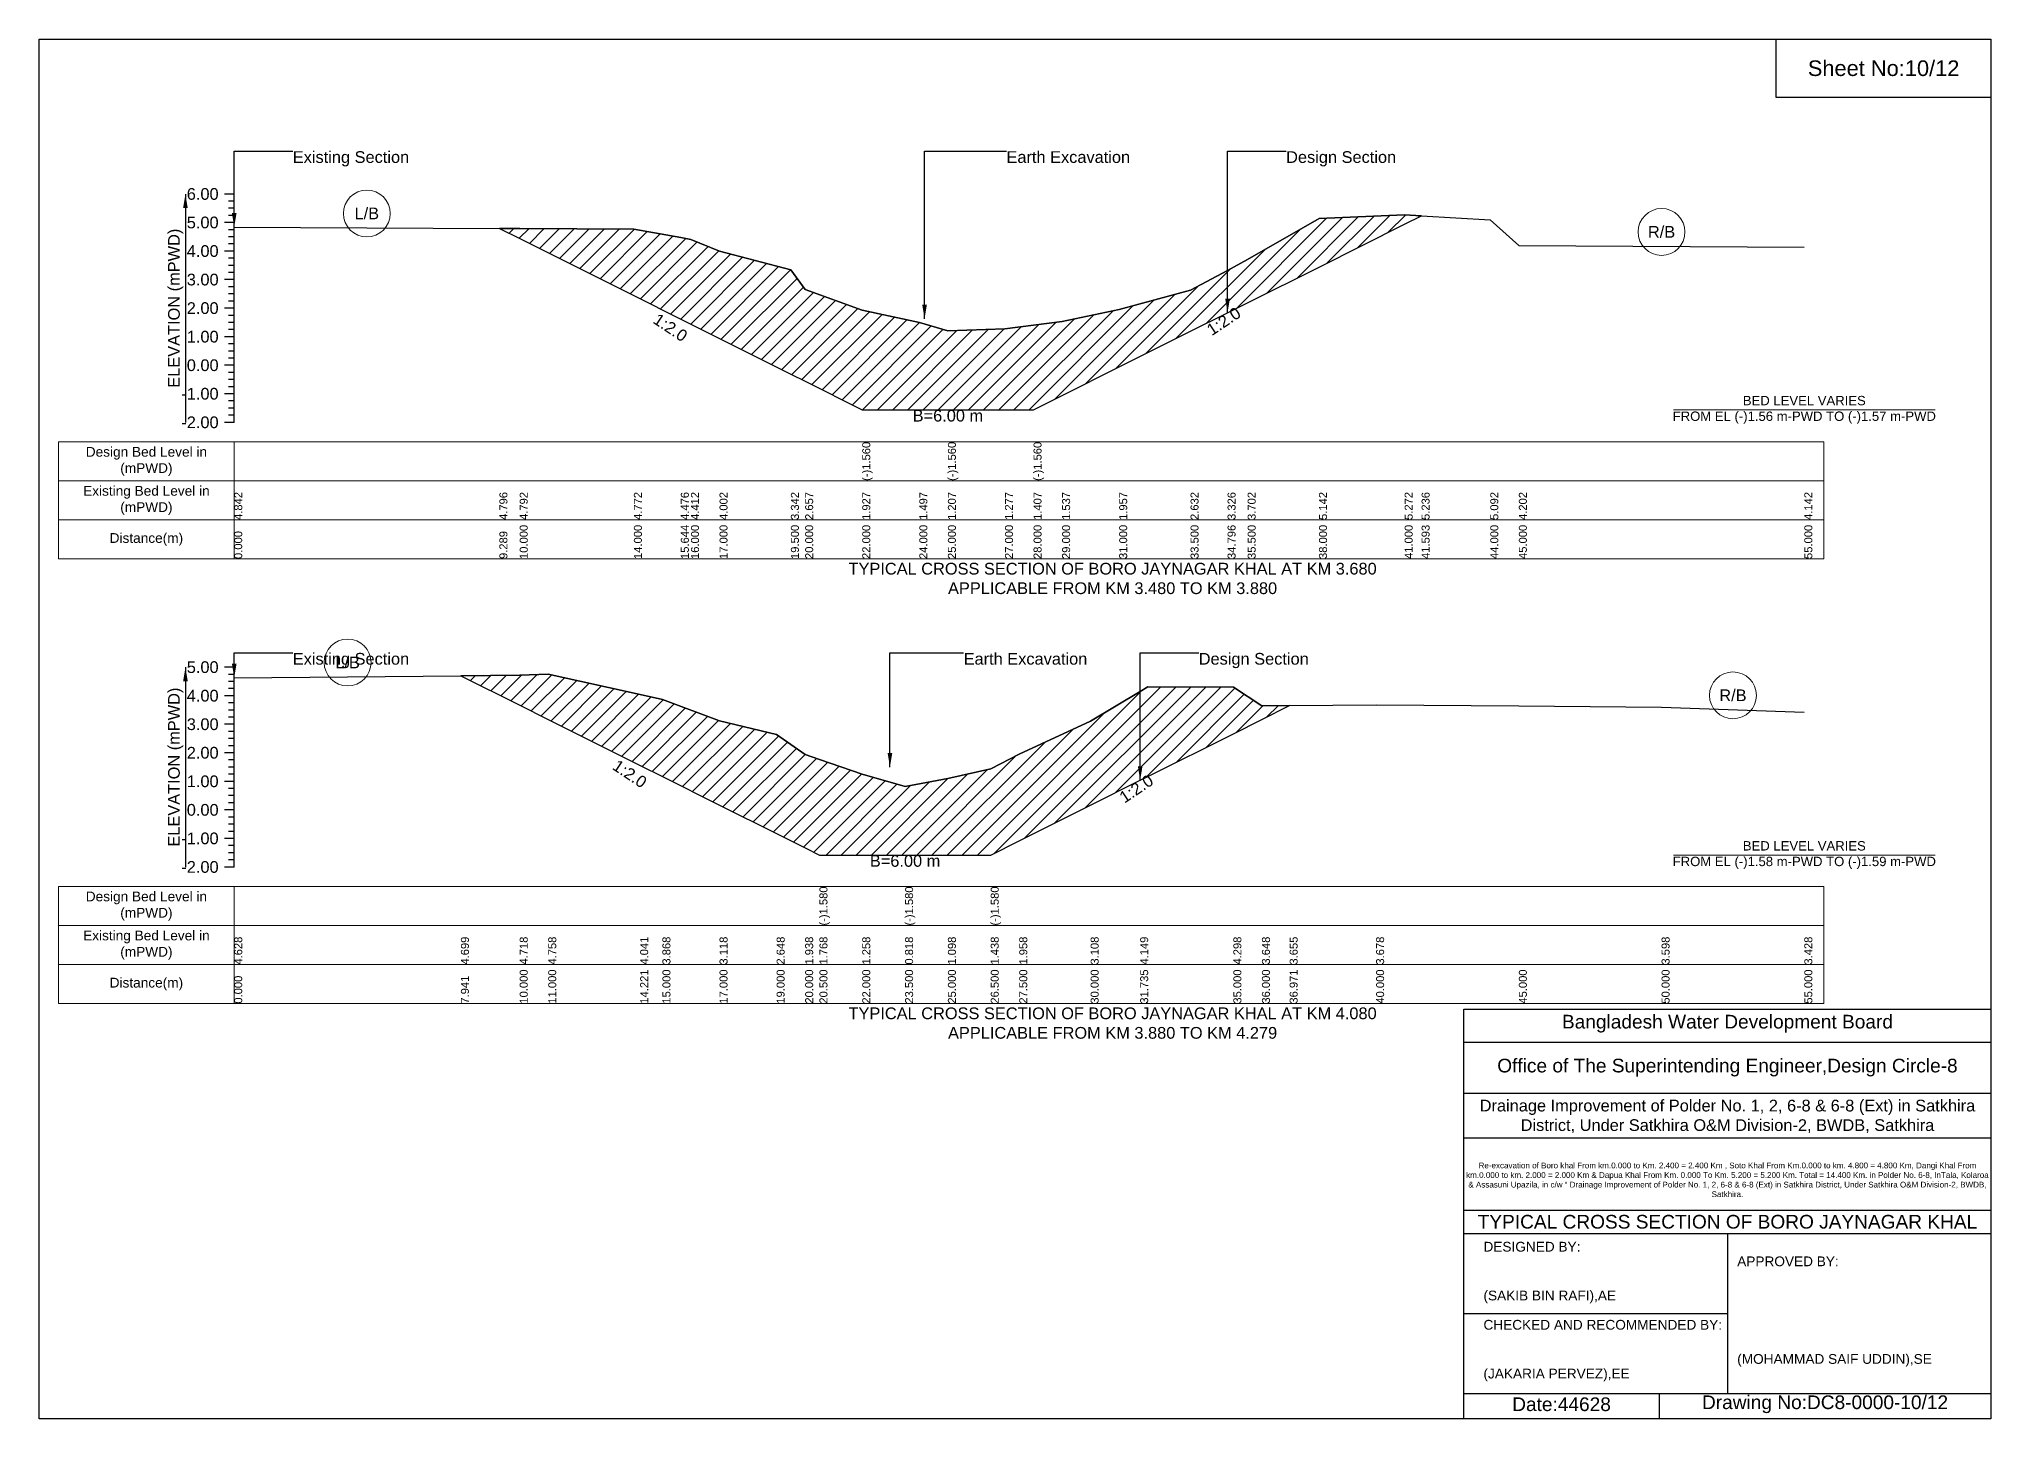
# Model space of a CAD drawing. Header units: inches. Extents: x 91000 to 268000, y -5656 to 20000.
# Drawn here: x 190000 to 198000, y -5656 to 0 of the extents above; entities that cross this region are included whole.
import ezdxf

# ---------------------------------------------------------------- set-up
doc = ezdxf.new("R2010")
doc.units = ezdxf.units.IN
doc.header["$LTSCALE"] = 7
doc.header["$MEASUREMENT"] = 0
for name, color, linetype, lineweight in [('Cross section Data Border', 7, 'Continuous', 9), ('Cross Section Labels', 7, 'Continuous', 9), ('Existing_Bed_Level for Xsection', 7, 'Continuous', 25)]:
    doc.layers.add(name, color=color, linetype=linetype, lineweight=lineweight)
doc.styles.get("Standard").update_dxf_attribs({"font": 'arial.ttf'})
doc.dimstyles.get("Standard").update_dxf_attribs({"dimtxt": 0.18, "dimasz": 0.18, "dimexe": 0.18, "dimexo": 0.0625, "dimgap": 0.09, "dimtad": 0, "dimtih": 1, "dimtoh": 1, "dimdec": 4, "dimzin": 0, "dimdsep": 46, "dimtxsty": 'Standard', "dimcen": 0.09, "dimadec": 0, "dimazin": 0, "dimtfac": 1, "dimtdec": 4, "dimtofl": 0, "dimtmove": 0, "dimatfit": 3, "dimfxl": 1, "dimtolj": 1, "dimtzin": 0, "dimarcsym": 0})

msp = doc.modelspace()

# ---------------------------------------------------------------- hatches: boundary and pattern name
at = {"layer": 'Existing_Bed_Level for Xsection'}
h = msp.add_hatch(dxfattribs=at)
h.set_pattern_fill('ANSI31', color=256, scale=351, style=0)
h.paths.add_polyline_path([(191886.8, -776.1), (191970, -817.7), (192438, -1051.7), (192630.4, -1147.9), (192672, -1168.7), (192789, -1227.2), (193081.5, -1373.5), (193140, -1402.7), (193374, -1519.7), (193608, -1519.7), (193725, -1519.7), (193959, -1519.7), (194076, -1519.7), (194193, -1461.2), (194427, -1344.2), (194719.5, -1198), (194871.2, -1122.1), (194953.5, -1081), (195246, -934.7), (195597, -759.2), (195666.4, -724.6), (195597, -720.4), (195246, -735.6), (194953.5, -904.1), (194871.2, -948.1), (194719.5, -1029.3), (194427, -1108.2), (194193, -1157.4), (194076, -1172.6), (193959, -1187.8), (193725, -1196), (193608, -1162.1), (193374, -1111.8), (193140, -1026.3), (193081.5, -946.2), (192789, -869), (192672, -821), (192630.4, -813.5), (192438, -778.9), (191970, -776.6)])
h = msp.add_hatch(dxfattribs=at)
h.set_pattern_fill('ANSI31', color=256, scale=351, style=0)
h.paths.add_polyline_path([(191729.1, -2609.9), (191970, -2730.3), (192087, -2788.8), (192463.8, -2977.2), (192555, -3022.8), (192789, -3139.8), (193023, -3256.8), (193140, -3315.3), (193198.5, -3344.6), (193374, -3344.6), (193549.5, -3344.6), (193725, -3344.6), (193900.5, -3344.6), (194017.5, -3286.1), (194310, -3139.8), (194513, -3038.3), (194544, -3022.8), (194895, -2847.3), (195012, -2788.8), (195125.6, -2732), (195012, -2732.9), (194895, -2656.8), (194544, -2655.7), (194513, -2674.3), (194310, -2796.1), (194017.5, -2930.6), (193900.5, -2991.5), (193725, -3031.2), (193549.5, -3064), (193374, -3012.5), (193198.5, -2952.8), (193140, -2933), (193023, -2849.9), (192789, -2794.9), (192555, -2707.2), (192463.8, -2686.9), (192087, -2603), (191970, -2607.7)])

# ---------------------------------------------------------------- linework, layer by layer
for points in [[(190000, 0), (198000, 0), (198000, -5656), (190000, -5656)], [(197120, 0), (198000, 0), (198000, -240), (197120, -240)]]:
    msp.add_lwpolyline(points, close=True)
for points in [[(195840, -5656), (195840, -3976), (198000, -3976)], [(195840, -4112), (198000, -4112)], [(195840, -4320), (198000, -4320)], [(195840, -4504), (198000, -4504)], [(195840, -4800), (198000, -4800)], [(195840, -4896), (198000, -4896)], [(196920, -4896), (196920, -5552)], [(195840, -5224), (196920, -5224)], [(195840, -5552), (198000, -5552)], [(196640, -5552), (196640, -5656)]]:
    msp.add_lwpolyline(points)
at = {"layer": 'Cross section Data Border'}
for points in [[(190080, -1651.2), (197315, -1651.2), (197315, -2131.2), (190080, -2131.2)], [(190080, -3473.7), (197315, -3473.7), (197315, -3953.7), (190080, -3953.7)]]:
    msp.add_lwpolyline(points, close=True, dxfattribs=at)
for points in [[(190800, -1651.2), (190800, -2131.2)], [(190080, -1811.2), (197315, -1811.2)], [(190080, -1971.2), (197315, -1971.2)], [(190800, -3473.7), (190800, -3953.7)], [(190080, -3633.7), (197315, -3633.7)], [(190080, -3793.7), (197315, -3793.7)]]:
    msp.add_lwpolyline(points, dxfattribs=at)
at = {"layer": 'Cross Section Labels'}
for points in [[(196699.2, -1519.7), (197770.8, -1519.7)], [(196699.2, -3344.6), (197770.8, -3344.6)]]:
    msp.add_lwpolyline(points, dxfattribs=at)
for centre in [(191343.4, -714.9), (196650, -790.6), (191264.6, -2555.5), (196942.5, -2690.2)]:
    msp.add_circle(centre, 96, dxfattribs=at)
at = {"layer": 'Existing_Bed_Level for Xsection'}
for points in [[(190800, -635.2), (190760, -635.2)], [(190800, -1571.2), (190800, -1454.2), (190800, -1337.2), (190800, -1220.2), (190800, -1103.2), (190800, -986.2), (190800, -869.2), (190800, -752.2), (190800, -635.2)], [(190800, -664.5), (190776, -664.5)], [(190800, -693.7), (190776, -693.7)], [(190800, -752.2), (190760, -752.2)], [(190800, -723), (190776, -723)], [(190800, -781.5), (190776, -781.5)], [(190800, -770.7), (191886.8, -776.1), (191970, -776.6), (192438, -778.9), (192630.4, -813.5), (192672, -821), (192789, -869), (193081.5, -946.2), (193140, -1026.3), (193374, -1111.8), (193374, -1111.8), (193608, -1162.1), (193725, -1196), (193725, -1196), (193959, -1187.8), (194076, -1172.6), (194076, -1172.6), (194193, -1157.4), (194427, -1108.2), (194719.5, -1029.3), (194871.2, -948.1), (194953.5, -904.1), (195246, -735.6), (195597, -720.4), (195666.4, -724.6), (195948, -741.5), (196065, -845.6), (197235, -852.6)], [(190800, -869.2), (190760, -869.2)], [(190800, -810.7), (190776, -810.7)], [(190800, -840), (190776, -840)], [(190800, -898.5), (190776, -898.5)], [(190800, -927.7), (190776, -927.7)], [(190800, -957), (190776, -957)], [(190800, -986.2), (190760, -986.2)], [(190800, -1015.5), (190776, -1015.5)], [(190800, -1103.2), (190760, -1103.2)], [(190800, -1044.7), (190776, -1044.7)], [(190800, -1074), (190776, -1074)], [(190800, -1132.5), (190776, -1132.5)], [(190800, -1161.7), (190776, -1161.7)], [(190800, -1191), (190776, -1191)], [(190800, -1220.2), (190760, -1220.2)], [(190800, -1249.5), (190776, -1249.5)], [(190800, -1278.7), (190776, -1278.7)], [(190800, -1337.2), (190760, -1337.2)], [(190800, -1308), (190776, -1308)], [(190800, -1366.5), (190776, -1366.5)], [(190800, -1395.7), (190776, -1395.7)], [(190800, -1425), (190776, -1425)], [(190800, -1454.2), (190760, -1454.2)], [(190800, -1483.5), (190776, -1483.5)], [(190800, -1512.7), (190776, -1512.7)], [(190800, -1571.2), (190760, -1571.2)], [(190800, -1542), (190776, -1542)], [(190800, -2574.7), (190760, -2574.7)], [(190800, -2604), (190776, -2604)], [(190800, -2633.2), (190776, -2633.2)], [(190800, -3393.7), (190800, -3276.7), (190800, -3159.7), (190800, -3042.7), (190800, -2925.7), (190800, -2808.7), (190800, -2691.7), (190800, -2574.7)], [(190800, -2618.2), (191729.1, -2609.9), (191970, -2607.7), (192087, -2603), (192463.8, -2686.9), (192555, -2707.2), (192789, -2794.9), (193023, -2849.9), (193140, -2933), (193198.5, -2952.8), (193198.5, -2952.8), (193374, -3012.5), (193549.5, -3064), (193549.5, -3064), (193725, -3031.2), (193900.5, -2991.5), (193900.5, -2991.5), (194017.5, -2930.6), (194310, -2796.1), (194513, -2674.3), (194544, -2655.7), (194895, -2656.8), (195012, -2732.9), (195125.6, -2732), (195480, -2729.4), (196065, -2732.9), (196650, -2738.7), (197235, -2758.6)], [(190800, -2691.7), (190760, -2691.7)], [(190800, -2662.5), (190776, -2662.5)], [(190800, -2721), (190776, -2721)], [(190800, -2750.2), (190776, -2750.2)], [(190800, -2779.5), (190776, -2779.5)], [(190800, -2808.7), (190760, -2808.7)], [(190800, -2838), (190776, -2838)], [(190800, -2867.2), (190776, -2867.2)], [(190800, -2925.7), (190760, -2925.7)], [(190800, -2896.5), (190776, -2896.5)], [(190800, -2955), (190776, -2955)], [(190800, -2984.2), (190776, -2984.2)], [(190800, -3013.5), (190776, -3013.5)], [(190800, -3042.7), (190760, -3042.7)], [(190800, -3072), (190776, -3072)], [(190800, -3101.2), (190776, -3101.2)], [(190800, -3159.7), (190760, -3159.7)], [(190800, -3130.5), (190776, -3130.5)], [(190800, -3189), (190776, -3189)], [(190800, -3276.7), (190760, -3276.7)], [(190800, -3218.2), (190776, -3218.2)], [(190800, -3247.5), (190776, -3247.5)], [(190800, -3306), (190776, -3306)], [(190800, -3335.2), (190776, -3335.2)], [(190800, -3393.7), (190760, -3393.7)], [(190800, -3364.5), (190776, -3364.5)]]:
    msp.add_lwpolyline(points, dxfattribs=at)
for points in [[(191886.8, -776.1), (191886.8, -776.1), (191970, -817.7), (192438, -1051.7), (192630.4, -1147.9), (192672, -1168.7), (192789, -1227.2), (193081.5, -1373.5), (193140, -1402.7), (193374, -1519.7), (193374, -1519.7), (193608, -1519.7), (193725, -1519.7), (193725, -1519.7), (193959, -1519.7), (194076, -1519.7), (194076, -1519.7), (194193, -1461.2), (194427, -1344.2), (194719.5, -1198), (194871.2, -1122.1), (194953.5, -1081), (195246, -934.7), (195597, -759.2), (195666.4, -724.6), (195666.4, -724.6), (195666.4, -724.6), (195597, -720.4), (195246, -735.6), (194953.5, -904.1), (194871.2, -948.1), (194719.5, -1029.3), (194427, -1108.2), (194193, -1157.4), (194076, -1172.6), (194076, -1172.6), (193959, -1187.8), (193725, -1196), (193725, -1196), (193608, -1162.1), (193374, -1111.8), (193374, -1111.8), (193140, -1026.3), (193081.5, -946.2), (192789, -869), (192672, -821), (192630.4, -813.5), (192438, -778.9), (191970, -776.6), (191886.8, -776.1)], [(191729.1, -2609.9), (191729.1, -2609.9), (191970, -2730.3), (192087, -2788.8), (192463.8, -2977.2), (192555, -3022.8), (192789, -3139.8), (193023, -3256.8), (193140, -3315.3), (193198.5, -3344.6), (193198.5, -3344.6), (193374, -3344.6), (193549.5, -3344.6), (193549.5, -3344.6), (193725, -3344.6), (193900.5, -3344.6), (193900.5, -3344.6), (194017.5, -3286.1), (194310, -3139.8), (194513, -3038.3), (194544, -3022.8), (194895, -2847.3), (195012, -2788.8), (195125.6, -2732), (195125.6, -2732), (195125.6, -2732), (195012, -2732.9), (194895, -2656.8), (194544, -2655.7), (194513, -2674.3), (194310, -2796.1), (194017.5, -2930.6), (193900.5, -2991.5), (193900.5, -2991.5), (193725, -3031.2), (193549.5, -3064), (193549.5, -3064), (193374, -3012.5), (193198.5, -2952.8), (193198.5, -2952.8), (193140, -2933), (193023, -2849.9), (192789, -2794.9), (192555, -2707.2), (192463.8, -2686.9), (192087, -2603), (191970, -2607.7), (191729.1, -2609.9)]]:
    msp.add_lwpolyline(points, close=True, dxfattribs=at)

# ---------------------------------------------------------------- texts
at = {"attachment_point": 5}
for s, insert, char_height in [('Sheet No:10/12', (197560, -120), 64), ('Bangladesh Water Development Board', (196920, -4036), 56), ('Office of The Superintending Engineer,Design Circle-8', (196920, -4216), 56)]:
    msp.add_mtext(s, dxfattribs=dict(at, insert=insert, char_height=char_height))
for s, insert, char_height, width, attachment_point in [('Drainage Improvement of Polder No. 1, 2, 6-8 & 6-8 (Ext) in Satkhira District, Under Satkhira O&M Division-2, BWDB, Satkhira', (196920, -4416), 48, 2240, 5), ('Re-excavation of Boro khal From km.0.000 to Km. 2.400 = 2.400 Km , Soto Khal From Km.0.000 to km. 4.800 = 4.800 Km, Dangi Khal From km.0.000 to km. 2.000 = 2.000 Km & Dapua Khal From Km. 0.000 To Km. 5.200 = 5.200 Km. Total = 14.400 Km. in Polder No. 6-8, InTala, Kolaroa & Assasuni Upazila, in c/w “ Drainage Improvement of Polder No. 1, 2, 6-8 & 6-8 (Ext) in Satkhira District, Under Satkhira O&M Division-2, BWDB, Satkhira.', (196920, -4676), 23.565, 2160, 5), ('TYPICAL CROSS SECTION OF BORO JAYNAGAR KHAL', (196920, -4848), 56, 2240, 5), ('DESIGNED BY:^J^J^J(SAKIB BIN RAFI),AE', (195920, -5056), 40, 1120, 4), ('APPROVED BY:^J^J^J^J^J^J(MOHAMMAD SAIF UDDIN),SE', (196960, -5216), 40, 1120, 4), ('CHECKED AND RECOMMENDED BY:^J^J^J(JAKARIA PERVEZ),EE', (195920, -5376), 40, 1120, 4), ('Date:44628', (196240, -5596), 56, 1120, 5), ('Drawing No:DC8-0000-10/12', (197320, -5596), 56, 1760, 5)]:
    msp.add_mtext(s, dxfattribs=dict(insert=insert, char_height=char_height, width=width, attachment_point=attachment_point))
at = {"layer": 'Cross section Data Border', "char_height": 40, "width": 640, "attachment_point": 5}
for s, insert in [('Design Bed Level in (mPWD)', (190440, -1731.2)), ('Existing Bed Level in (mPWD)', (190440, -1891.2)), ('Distance(m)', (190440, -2051.2)), ('Design Bed Level in (mPWD)', (190440, -3553.7)), ('Existing Bed Level in (mPWD)', (190440, -3713.7)), ('Distance(m)', (190440, -3873.7))]:
    msp.add_mtext(s, dxfattribs=dict(at, insert=insert))
at = {"layer": 'Cross Section Labels'}
for s, insert, char_height, attachment_point in [('Existing Section', (191040, -459.7), 48, 1), ('Earth Excavation', (193965, -459.7), 48, 1), ('Design Section', (195111.2, -459.7), 48, 1), ('L/B', (191343.4, -714.9), 48, 5), ('R/B', (196650, -790.6), 48, 5), ('B=6.00 m', (193725, -1519.7), 48, 2), ('BED LEVEL VARIES ^JFROM EL (-)1.56 m-PWD TO (-)1.57 m-PWD', (197235, -1519.7), 38.4, 5), ('TYPICAL CROSS SECTION OF BORO JAYNAGAR KHAL AT KM 3.680^JAPPLICABLE FROM KM 3.480 TO KM 3.880', (194400, -2211.2), 48, 5), ('Existing Section', (191040, -2516.2), 48, 1), ('L/B', (191264.6, -2555.5), 48, 5), ('Earth Excavation', (193789.5, -2516.2), 48, 1), ('Design Section', (194753, -2516.2), 48, 1), ('R/B', (196942.5, -2690.2), 48, 5), ('B=6.00 m', (193549.5, -3344.6), 48, 2), ('BED LEVEL VARIES ^JFROM EL (-)1.58 m-PWD TO (-)1.59 m-PWD', (197235, -3344.6), 38.4, 5), ('TYPICAL CROSS SECTION OF BORO JAYNAGAR KHAL AT KM 4.080^JAPPLICABLE FROM KM 3.880 TO KM 4.279', (194400, -4033.7), 48, 5)]:
    msp.add_mtext(s, dxfattribs=dict(at, insert=insert, char_height=char_height, attachment_point=attachment_point))
at = {"layer": 'Cross Section Labels', "char_height": 48, "attachment_point": 2}
for insert, rotation in [((194841.9, -1136.8), 33.69007), ((192601.1, -1162.6), 326.30993), ((192434.6, -2991.8), 326.30993), ((194483.8, -3052.9), 33.69007)]:
    msp.add_mtext('1:2.0', dxfattribs=dict(at, insert=insert, rotation=rotation))
at = {"layer": 'Existing_Bed_Level for Xsection', "char_height": 48, "attachment_point": 6}
for s, insert in [('6.00', (190736, -635.2)), ('5.00', (190736, -752.2)), ('4.00', (190736, -869.2)), ('3.00', (190736, -986.2)), ('2.00', (190736, -1103.2)), ('1.00', (190736, -1220.2)), ('0.00', (190736, -1337.2)), ('-1.00', (190736, -1454.2)), ('-2.00', (190736, -1571.2)), ('5.00', (190736, -2574.7)), ('4.00', (190736, -2691.7)), ('3.00', (190736, -2808.7)), ('2.00', (190736, -2925.7)), ('1.00', (190736, -3042.7)), ('0.00', (190736, -3159.7)), ('-1.00', (190736, -3276.7)), ('-2.00', (190736, -3393.7))]:
    msp.add_mtext(s, dxfattribs=dict(at, insert=insert))
at = {"layer": 'Existing_Bed_Level for Xsection', "rotation": 90}
for s, insert, char_height, attachment_point in [('ELEVATION (mPWD)', (190560, -1103.2), 48, 5), ('(-)1.560', (193374, -1811.2), 32.8, 1), ('(-)1.560', (193725, -1811.2), 32.8, 1), ('(-)1.560', (194076, -1811.2), 32.8, 1), ('4.842', (190800, -1971.2), 32.8, 1), ('4.796', (191886.8, -1971.2), 32.8, 1), ('4.792', (191970, -1971.2), 32.8, 1), ('4.772', (192438, -1971.2), 32.8, 1), ('4.476', (192630.4, -1971.2), 32.8, 1), ('4.412', (192672, -1971.2), 32.8, 1), ('4.002', (192789, -1971.2), 32.8, 1), ('3.342', (193081.5, -1971.2), 32.8, 1), ('2.657', (193140, -1971.2), 32.8, 1), ('1.927', (193374, -1971.2), 32.8, 1), ('1.497', (193608, -1971.2), 32.8, 1), ('1.207', (193725, -1971.2), 32.8, 1), ('1.277', (193959, -1971.2), 32.8, 1), ('1.407', (194076, -1971.2), 32.8, 1), ('1.537', (194193, -1971.2), 32.8, 1), ('1.957', (194427, -1971.2), 32.8, 1), ('2.632', (194719.5, -1971.2), 32.8, 1), ('3.326', (194871.2, -1971.2), 32.8, 1), ('3.702', (194953.5, -1971.2), 32.8, 1), ('5.142', (195246, -1971.2), 32.8, 1), ('5.272', (195597, -1971.2), 32.8, 1), ('5.236', (195666.4, -1971.2), 32.8, 1), ('5.092', (195948, -1971.2), 32.8, 1), ('4.202', (196065, -1971.2), 32.8, 1), ('4.142', (197235, -1971.2), 32.8, 1), ('10.000', (191970, -2131.2), 32.8, 1), ('14.000', (192438, -2131.2), 32.8, 1), ('15.644', (192630.4, -2131.2), 32.8, 1), ('16.000', (192672, -2131.2), 32.8, 1), ('17.000', (192789, -2131.2), 32.8, 1), ('19.500', (193081.5, -2131.2), 32.8, 1), ('20.000', (193140, -2131.2), 32.8, 1), ('22.000', (193374, -2131.2), 32.8, 1), ('24.000', (193608, -2131.2), 32.8, 1), ('25.000', (193725, -2131.2), 32.8, 1), ('27.000', (193959, -2131.2), 32.8, 1), ('28.000', (194076, -2131.2), 32.8, 1), ('29.000', (194193, -2131.2), 32.8, 1), ('31.000', (194427, -2131.2), 32.8, 1), ('33.500', (194719.5, -2131.2), 32.8, 1), ('34.796', (194871.2, -2131.2), 32.8, 1), ('35.500', (194953.5, -2131.2), 32.8, 1), ('38.000', (195246, -2131.2), 32.8, 1), ('41.000', (195597, -2131.2), 32.8, 1), ('41.593', (195666.4, -2131.2), 32.8, 1), ('44.000', (195948, -2131.2), 32.8, 1), ('45.000', (196065, -2131.2), 32.8, 1), ('55.000', (197235, -2131.2), 32.8, 1), ('0.000', (190800, -2131.2), 32.8, 1), ('9.289', (191886.8, -2131.2), 32.8, 1), ('ELEVATION (mPWD)', (190560, -2984.2), 48, 5), ('(-)1.580', (193198.5, -3633.7), 32.8, 1), ('(-)1.580', (193549.5, -3633.7), 32.8, 1), ('(-)1.580', (193900.5, -3633.7), 32.8, 1), ('4.628', (190800, -3793.7), 32.8, 1), ('4.699', (191729.1, -3793.7), 32.8, 1), ('4.718', (191970, -3793.7), 32.8, 1), ('4.758', (192087, -3793.7), 32.8, 1), ('4.041', (192463.8, -3793.7), 32.8, 1), ('3.868', (192555, -3793.7), 32.8, 1), ('3.118', (192789, -3793.7), 32.8, 1), ('2.648', (193023, -3793.7), 32.8, 1), ('1.938', (193140, -3793.7), 32.8, 1), ('1.768', (193198.5, -3793.7), 32.8, 1), ('1.258', (193374, -3793.7), 32.8, 1), ('0.818', (193549.5, -3793.7), 32.8, 1), ('1.098', (193725, -3793.7), 32.8, 1), ('1.438', (193900.5, -3793.7), 32.8, 1), ('1.958', (194017.5, -3793.7), 32.8, 1), ('3.108', (194310, -3793.7), 32.8, 1), ('4.149', (194513, -3793.7), 32.8, 1), ('4.298', (194895, -3793.7), 32.8, 1), ('3.648', (195012, -3793.7), 32.8, 1), ('3.655', (195125.6, -3793.7), 32.8, 1), ('3.678', (195480, -3793.7), 32.8, 1), ('3.598', (196650, -3793.7), 32.8, 1), ('3.428', (197235, -3793.7), 32.8, 1), ('10.000', (191970, -3953.7), 32.8, 1), ('11.000', (192087, -3953.7), 32.8, 1), ('14.221', (192463.8, -3953.7), 32.8, 1), ('15.000', (192555, -3953.7), 32.8, 1), ('17.000', (192789, -3953.7), 32.8, 1), ('19.000', (193023, -3953.7), 32.8, 1), ('20.000', (193140, -3953.7), 32.8, 1), ('20.500', (193198.5, -3953.7), 32.8, 1), ('22.000', (193374, -3953.7), 32.8, 1), ('23.500', (193549.5, -3953.7), 32.8, 1), ('25.000', (193725, -3953.7), 32.8, 1), ('26.500', (193900.5, -3953.7), 32.8, 1), ('27.500', (194017.5, -3953.7), 32.8, 1), ('30.000', (194310, -3953.7), 32.8, 1), ('31.735', (194513, -3953.7), 32.8, 1), ('35.000', (194895, -3953.7), 32.8, 1), ('36.000', (195012, -3953.7), 32.8, 1), ('36.971', (195125.6, -3953.7), 32.8, 1), ('40.000', (195480, -3953.7), 32.8, 1), ('45.000', (196065, -3953.7), 32.8, 1), ('50.000', (196650, -3953.7), 32.8, 1), ('55.000', (197235, -3953.7), 32.8, 1), ('0.000', (190800, -3953.7), 32.8, 1), ('7.941', (191729.1, -3953.7), 32.8, 1)]:
    msp.add_mtext(s, dxfattribs=dict(at, insert=insert, char_height=char_height, attachment_point=attachment_point))

# ---------------------------------------------------------------- leaders
at = {"layer": 'Cross Section Labels', "annotation_type": 0, "has_hookline": 1, "hookline_direction": 0}
for points, text_width in [([(190800, -770.7), (190800, -459.7), (191039.9, -459.7)], 467.2), ([(193629.3, -1146.9), (193629.3, -459.7), (193964.9, -459.7)], 497), ([(194871.2, -1122.1), (194871.2, -459.7), (195111.1, -459.7)], 441.2), ([(190800, -2618.2), (190800, -2516.2), (191039.9, -2516.2)], 467.2), ([(193487.5, -2984.2), (193487.5, -2516.2), (193789.4, -2516.2)], 497), ([(194513, -3038.3), (194513, -2516.2), (194752.9, -2516.2)], 441.2)]:
    msp.add_leader(points, dimstyle='Standard', override={"dimasz": 57.6}, dxfattribs=dict(at, text_width=text_width))
at = {"layer": 'Existing_Bed_Level for Xsection'}
for points in [[(190600, -635.2), (190600, -1571.2)], [(190600, -2574.7), (190600, -3393.7)]]:
    msp.add_leader(points, dimstyle='Standard', override={"dimasz": 57.6}, dxfattribs=at)

doc.saveas('drawing.dxf')
